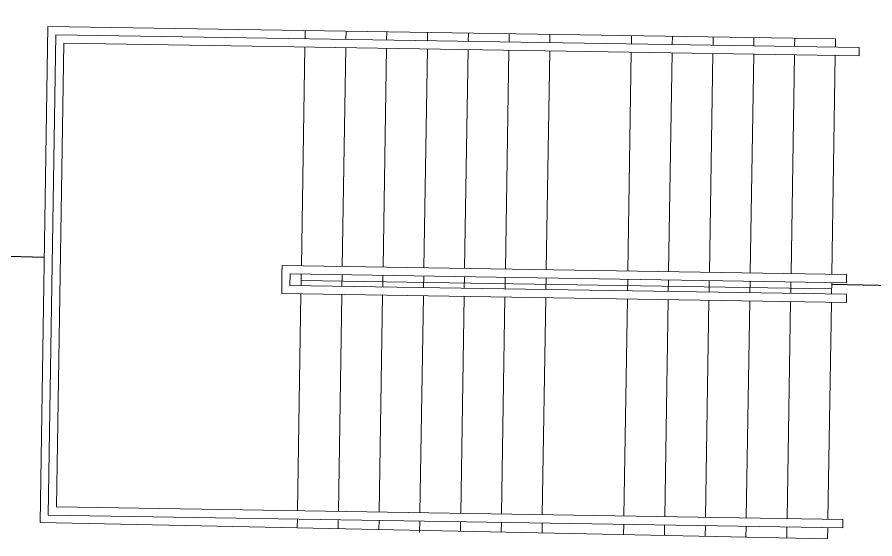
# Model space of a CAD drawing. Header units: millimetres. Extents: x 1418 to 1811, y 1796 to 1956.
# Drawn here: x 1495.355 to 1498.312, y 1870.986 to 1872.786 of the extents above; entities that cross this region are included whole.
import ezdxf

# ---------------------------------------------------------------- set-up
doc = ezdxf.new("R2010")
doc.units = ezdxf.units.MM
doc.layers.add('LINHAFINA', color=7, linetype='Continuous', lineweight=15)
doc.layers.add('LINHAGROSSA', color=7, linetype='Continuous', lineweight=30)
doc.layers.add('VEGETAIS', color=3, linetype='Continuous')

msp = doc.modelspace()

# ---------------------------------------------------------------- linework, layer by layer
at = {"layer": 'LINHAFINA'}
for p, q in [((1495.4343, 1871.0426), (1495.4616, 1872.7542)), ((1495.4616, 1872.7542), (1498.177, 1872.711)), ((1496.3485, 1872.7401), (1496.348, 1872.7111)), ((1495.4889, 1872.7248), (1495.4625, 1871.0684)), ((1498.2588, 1872.6807), (1495.4889, 1872.7248)), ((1496.4892, 1872.7379), (1496.4887, 1872.7089)), ((1496.6298, 1872.7356), (1496.6293, 1872.7066)), ((1496.7705, 1872.7334), (1496.77, 1872.7044)), ((1496.9111, 1872.7312), (1496.9107, 1872.7022)), ((1497.0518, 1872.7289), (1497.0513, 1872.6999)), ((1497.1924, 1872.7267), (1497.192, 1872.6977)), ((1497.4737, 1872.7222), (1497.4733, 1872.6932)), ((1497.6144, 1872.72), (1497.6139, 1872.691)), ((1497.755, 1872.7177), (1497.7546, 1872.6887)), ((1497.8957, 1872.7155), (1497.8952, 1872.6865)), ((1498.0363, 1872.7132), (1498.0359, 1872.6842)), ((1498.177, 1872.711), (1498.1765, 1872.682)), ((1495.5166, 1872.6962), (1495.4911, 1871.0961)), ((1498.2584, 1872.6526), (1495.5166, 1872.6962)), ((1496.3476, 1872.683), (1496.3356, 1871.9279)), ((1496.4883, 1872.6808), (1496.4762, 1871.9256)), ((1498.2588, 1872.6807), (1498.2584, 1872.6526)), ((1496.6289, 1872.6785), (1496.6169, 1871.9234)), ((1496.7696, 1872.6763), (1496.7575, 1871.9212)), ((1496.9102, 1872.674), (1496.8982, 1871.9189)), ((1497.0509, 1872.6718), (1497.0388, 1871.9167)), ((1497.1915, 1872.6696), (1497.1795, 1871.9144)), ((1497.4728, 1872.6651), (1497.4608, 1871.91)), ((1497.6135, 1872.6628), (1497.6014, 1871.9077)), ((1497.7541, 1872.6606), (1497.7421, 1871.9055)), ((1497.8948, 1872.6584), (1497.8827, 1871.9032)), ((1498.0354, 1872.6561), (1498.0234, 1871.901)), ((1498.1761, 1872.6539), (1498.164, 1871.8988)), ((1496.2685, 1871.9008), (1496.2689, 1871.9289)), ((1498.2152, 1871.8979), (1496.2689, 1871.9289)), ((1496.2685, 1871.9008), (1496.2678, 1871.861)), ((1496.2966, 1871.9004), (1496.2959, 1871.8606)), ((1498.2147, 1871.8698), (1496.2966, 1871.9004)), ((1496.3351, 1871.8997), (1496.3345, 1871.86)), ((1496.4758, 1871.8975), (1496.4751, 1871.8577)), ((1496.6164, 1871.8953), (1496.6158, 1871.8555)), ((1496.7571, 1871.893), (1496.7564, 1871.8533)), ((1496.8977, 1871.8908), (1496.8971, 1871.851)), ((1497.0384, 1871.8885), (1497.0377, 1871.8488)), ((1497.179, 1871.8863), (1497.1784, 1871.8465)), ((1498.2152, 1871.8979), (1498.2147, 1871.8698)), ((1496.2678, 1871.861), (1496.2674, 1871.8329)), ((1496.2959, 1871.8606), (1498.215, 1871.83)), ((1496.3348, 1871.8777), (1498.1632, 1871.8486)), ((1497.4603, 1871.8818), (1497.4597, 1871.8421)), ((1497.601, 1871.8796), (1497.6003, 1871.8398)), ((1497.7416, 1871.8773), (1497.741, 1871.8376)), ((1497.8823, 1871.8751), (1497.8816, 1871.8353)), ((1498.0229, 1871.8729), (1498.0223, 1871.8331)), ((1498.1636, 1871.8706), (1498.1629, 1871.8309)), ((1496.2674, 1871.8329), (1498.2146, 1871.8019)), ((1496.334, 1871.8318), (1496.3221, 1871.0829)), ((1496.4747, 1871.8296), (1496.4628, 1871.0807)), ((1496.6153, 1871.8274), (1496.6034, 1871.0784)), ((1496.756, 1871.8251), (1496.7441, 1871.0762)), ((1498.215, 1871.83), (1498.2146, 1871.8019)), ((1496.8966, 1871.8229), (1496.8847, 1871.0739)), ((1497.0373, 1871.8206), (1497.0254, 1871.0717)), ((1497.1779, 1871.8184), (1497.166, 1871.0695)), ((1497.4592, 1871.8139), (1497.4473, 1871.065)), ((1497.5999, 1871.8117), (1497.588, 1871.0627)), ((1497.7405, 1871.8094), (1497.7286, 1871.0605)), ((1497.8812, 1871.8072), (1497.8693, 1871.0583)), ((1498.0218, 1871.805), (1498.0099, 1871.056)), ((1498.1625, 1871.8027), (1498.1506, 1871.0538)), ((1495.4911, 1871.0961), (1498.2021, 1871.053)), ((1495.4625, 1871.0684), (1498.2016, 1871.0248)), ((1496.3217, 1871.0548), (1496.3212, 1871.0242)), ((1498.1495, 1870.9862), (1495.4343, 1871.0426)), ((1496.4623, 1871.0525), (1496.4618, 1871.0212)), ((1496.603, 1871.0503), (1496.6025, 1871.0183)), ((1496.7436, 1871.048), (1496.743, 1871.0086)), ((1496.8843, 1871.0458), (1496.8837, 1871.0125)), ((1497.0249, 1871.0436), (1497.0244, 1871.0096)), ((1497.1656, 1871.0413), (1497.165, 1871.0066)), ((1497.4469, 1871.0368), (1497.4463, 1871.0008)), ((1497.5875, 1871.0346), (1497.5869, 1870.9979)), ((1497.7282, 1871.0324), (1497.7276, 1870.995)), ((1497.8688, 1871.0301), (1497.8682, 1870.9907)), ((1498.0095, 1871.0279), (1498.0088, 1870.9884)), ((1498.1501, 1871.0256), (1498.1495, 1870.9862)), ((1498.2021, 1871.053), (1498.2016, 1871.0248))]:
    msp.add_line(p, q, dxfattribs=at)
at = {"layer": 'LINHAGROSSA'}
for p, q in [((1495.4489, 1871.9566), (1479.8627, 1872.3703)), ((1498.1635, 1871.8652), (1515.2145, 1871.4514))]:
    msp.add_line(p, q, dxfattribs=at)
at = {"layer": 'VEGETAIS'}
msp.add_spline([(1510.6747, 1875.2592), (1499.2683, 1874.4551), (1501.5929, 1876.9777), (1505.5124, 1875.5571), (1509.6275, 1877.1181), (1510.6747, 1875.2592)], degree=3, dxfattribs=at)

doc.saveas('drawing.dxf')
